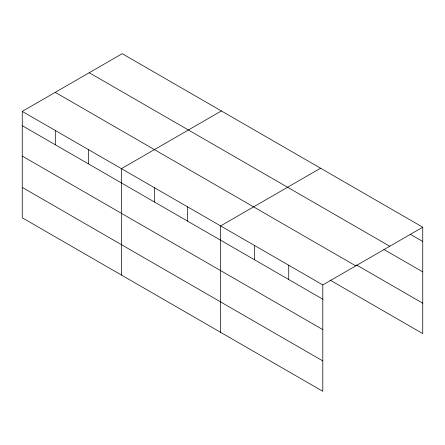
<?xml version="1.0" encoding="UTF-8"?>
<svg xmlns="http://www.w3.org/2000/svg" width="445" height="445" viewBox="0 0 445 445"><rect width="100%" height="100%" fill="white"/><g stroke="black" fill="none" stroke-linecap="round" stroke-linejoin="round"><path stroke-width="0.67" d="M22.25 111.395L322.797 284.917L322.797 391.311L22.25 217.794L22.25 111.395L122.203 53.689L422.75 227.206L422.75 333.605L330.123 280.127M221.382 110.95L121.429 168.655L121.429 275.055M320.567 168.21L220.609 225.921L220.609 332.315M322.797 284.917L422.75 227.206M410.201 234.242L422.75 241.49M89.217 72.73L389.764 246.252M383.907 249.461L422.75 271.884M356.417 264.909L422.75 303.206M55.236 92.354L355.783 265.871M22.25 125.679L322.797 299.196M22.25 156.078L322.797 329.595M22.25 187.395L322.797 360.912M288.733 265.248L288.733 279.532M254.673 245.584L254.673 259.863M187.551 206.83L187.551 221.115M154.487 187.745L154.487 202.024M88.371 149.57L88.371 163.855M55.308 130.485L55.308 144.764"/></g></svg>
